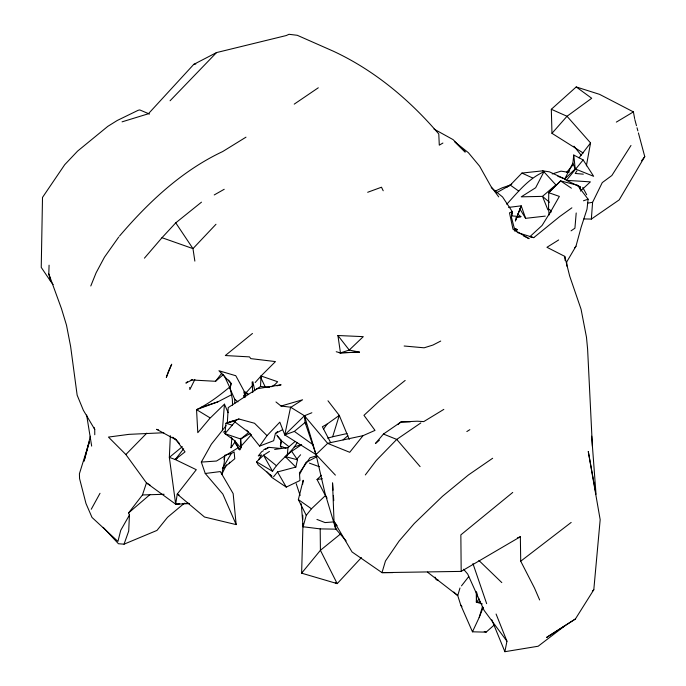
<?xml version="1.0" encoding="UTF-8"?>
<svg xmlns="http://www.w3.org/2000/svg" width="686" height="686" viewBox="0 0 686 686"><rect width="100%" height="100%" fill="white"/><g stroke="black" fill="none" stroke-linecap="round" stroke-linejoin="round"><path stroke-width="1.03" d="M232.708 420.955L225.951 423.245L224.957 433.655L234.483 440.498L240.615 447.744L240.709 439.014L248.701 432.429L259.625 446.097L273.654 440.712L275.395 433.518L277.616 431.537M549.169 214.941L548.551 208.973L548.757 192.689L560.616 180.89L577.501 185.271L580.536 187.184L580.33 189.259M361.393 557.589L337.195 583.632L301.626 573.17L302.989 523.615M53.165 284.613L50.593 281.243L48.8 273.903L49.075 265.19M243.959 397.528L244.019 395.445L244.945 394.184M163.817 432.737L129.011 434.349L108.457 437.076L125.855 454.535L146.452 482.901L142.456 494.966L128.608 512.888L129.422 515.083L128.711 531.075L124.037 544.178L118.429 543.732L103.217 527.354M170.351 435.721L169.339 457.39L175.676 504.193L189.413 503.61M259.625 446.097L267.025 435.644L254.532 423.262L238.908 419L233.909 421.187L227.323 422.919L228.232 407.587L260.517 386.501L261.04 375.979L275.455 361.582L250.81 358.624L249.472 356.883L225.308 355.537L252.465 333.465M482.335 603.92L476.384 602.197L476.976 592.875M583.889 218.937L591.349 219.074L592.593 202.31L602.257 182.605L611.852 175.513L630.983 145.466M182.347 446.672L169.339 457.39L175.273 459.543L196.299 469.704L177.237 494.109L204.497 517.021L236.164 524.61L222.839 494.083L205.251 473.486L201.324 462.09L211.365 444.176L222.384 430.379L224.451 404.157L210.242 417.997M576.206 212.977L574.919 228.206L571.044 230.856M592.395 446.363L587.602 349.08L586.479 337.246L581.059 309.223L569.689 276.098L564.741 256.358L546.948 247.294L558.661 239.963M235.555 441.064L231.01 447.726L231.859 438.303M575.391 618.995L546.751 637.328L575.391 618.995L593.802 589.737L600.173 519.679L588.271 451.465L596.023 494.246L591.675 436.193M287.245 455.667L288.009 447.546L294.92 441.63M572.887 163.165L573.745 155.036L583.151 159.924L593.656 176.311L575.228 168.928L572.887 163.165L564.741 178.926L566.43 180.341L580.536 187.184L579.893 188.967M577.501 185.271L588.099 199.206L587.019 209.11L581.128 227.28L575.966 246.231L566.713 261.932L566.85 266.125M281.174 440.155L280.403 446.08L281.354 447.967M302.629 484.333L303.195 480.277L298.359 499.571L306.256 515.358L303.075 526.762L320.199 528.889L336.869 529.172M179.612 503.833L175.676 504.193L177.237 494.109L179.106 494.983M511.413 216.767L512.288 211.648L502.581 196.976L491.227 187.655M586.376 165.849L590.56 142.937L567.013 116.268L551.321 109.28L576.214 86.951L599.581 94.359L633.401 111.895L634.644 118.575M564.852 625.821L538.158 646.238L504.887 651.7L506.945 641.213L496.081 614.021M234.792 403.471L234.784 399.321L230.007 388.705L231.096 383.414L228.507 380.01M223.945 459.251L224.785 455.187L224.185 462.878L221.792 474.258M335.385 475.132L316.023 454.561L284.784 434.915L290.581 407.192L281.037 406.043L275.969 401.962M273.568 476.796L277.504 471.951L295.838 467.08L297.467 459.774L291.653 451.294L301.643 444.665M550.704 212.78L551.201 210.722L559.364 196.41L548.757 192.689L560.616 180.89L571.412 188.196M90.372 436.253L84.078 461.112L89.437 441.518L79.413 473.734L79.559 478.562L85.982 503.515L92.01 517.441L117.941 541.434L120.71 530.364L129.422 515.083M229.296 463.642L229.699 462.158M244.285 397.58L245.408 393.558L253.083 384.906M459.98 588.005L457.751 595.594L460.726 605.009L472.465 631.806L486.125 632.149L494.623 624.646M472.465 631.806L479.18 617.503L482.49 606.561M327.668 438.191L332.667 436.742L339.278 415.399L327.985 400.796M515.418 220.986L521.223 205.826L508.592 207.404M568.565 172.555L569.714 169.579M515.4 220.746L516.952 216.767M517.733 214.778L521.223 205.826L525.613 218.337L545.284 216.116M479.18 617.503L483.218 607.282M90.792 285.976L96.1 272.822L104.469 257.173L118.747 237.013M231.01 447.726L231.902 445.823M221.87 474.215L226.457 464.834M194.875 379.469L189.868 389.545L189.722 387.427M299.49 474.549L305.93 462.441L316.786 456.765M91.255 509.261L100.01 493.294M240.443 438.277L241.386 447.221L239.002 449.176L234.483 440.498M638.409 132.921L644.763 156.614L619.192 199.892L591.349 219.074M222.367 468.529L231.285 453.54L234.132 451.937L234.766 458.763L222.65 468.744M239.002 449.176L239.826 449.81L241.386 447.221M258.605 459.629L261.563 454.921L258.288 455.941L261.606 451.774L263.424 450.668M269.426 451.448L263.535 455.212L256.555 461.807L272.548 471.325C278.979 460.246 290.933 453.772 297.167 442.539M576.96 170.797L575.211 173.447L583.314 174.167M516.146 231.268L517.287 229.553L514.346 228.327M323.5 429.239L327.033 424.145L339.278 415.399L349.26 439.409M579.027 157.849L590.56 142.937M365.329 474.935L376.262 460.486L396.74 439.417L420.852 422.928M641.582 160.79L644.763 156.614M191.06 379.941L215.558 381.296L221.93 373.013M222.384 430.379L226.08 425.629M177.057 458.394L175.273 459.543L183.677 448.747M574.688 247.878L575.966 246.231M461.481 585.878L468.735 576.592M306.256 515.358L311.444 508.798L325.404 495.584L317.052 479.505L321.477 475.261M250.313 433.329L240.709 439.014L224.957 433.655L235.341 421.521M405.16 380.438L379.512 400.907L363.957 415.322L375.01 430.388L363.023 435.67L349.723 452.297L327.651 443.379L304.464 415.759L290.581 407.192M301.626 573.17L320.413 550.301L340.59 533.922M209.736 418.503L197.791 432.677L196.548 409.653C208.724 403.814 219.494 395.47 229.87 386.93M443.833 409.379L423.768 421.598L417.208 421.204L400.984 421.967L383.44 434.049L375.396 443.55L379.401 440.18M144.429 258.159L161.999 237.708L175.753 222.847L201.478 202.164M566.55 172.426L572.793 165.137M480.569 601.879L476.384 602.197L479.12 599.05M296.429 459.56L300.605 454.767M583.194 152.995L551.973 133.333L567.013 116.268L591.701 98.269L576.214 86.951M583.151 159.924L566.43 180.341L590.389 181.867L580.425 191.094M255.175 382.548L261.04 375.979L277.633 381.733L275.18 384.357L271.639 386.767M241.764 445.48L251.479 434.538M506.748 204.231C517.896 192.14 528.529 178.583 543.912 171.8L556.295 185.331M442.907 143.048L439.289 145.158L438.783 133.976C409.533 99.71 374.213 70.169 333.182 51.133L297.287 35.295L289.029 34.3L286.225 35.552L216.544 52.573L193.752 64.39L148.373 113.773L122.065 121.842M119.51 236.07C148.51 202.113 181.859 170.737 222.684 151.555L245.991 137.166M215.979 224.271L192.972 248.624L194.858 261.117M267.025 435.644L279.819 422.156L284.784 434.915L294.345 431.408L305.073 422.49L304.464 415.759L311.856 412.749M125.855 454.535L146.813 433.132M170.068 100.773L216.544 52.573M496.604 192.757L510.29 185.1L521.935 173.069L542.729 170.831L549.417 171.843L564.741 178.926L575.228 168.928L573.745 155.036M284.784 434.915L304.464 415.759L316.023 454.561L324.898 492.797L335.711 528.889L346.138 540.902M592.327 591.178L593.802 589.737M184.423 503.19L167.556 517.278L156.965 530.424L124.037 544.178M343.069 439.88L347.853 435.704M187.458 381.725L185.88 383.097L192.474 379.701M555.754 184.988L542.489 196.376L521.266 196.831L535.655 187.741L543.912 171.8L542.729 170.831M215.558 381.296L223.559 374.427M128.608 512.888L150.062 494.52M397.786 424.66L400.984 421.967L410.305 421.813M295.838 467.08L285.213 456.567L291.653 451.294M512.742 492.437L460.855 534.874L461.181 571.395L381.991 572.639L352.029 551.947L334.031 521.454L332.538 482.867L333.036 490.19M175.273 459.543L185.023 451.868L176.079 439.846L172.769 437.205M548.551 208.973L551.201 210.722L542.094 225.454L529.789 236.773L533.759 237.639L559.613 216.622L571.884 207.815M539.642 599.958L534.488 588.039L520.725 561.208L571.172 522.44M294.234 104.135L318.295 87.782M492.659 458.257L468.469 474.935L442.496 496.278L414.267 523.504L399.106 541.031L385.463 560.994L381.991 572.639L392.769 572.613M290.993 407.218L302.586 399.784L281.037 406.043M238.171 447.761L216.502 461.035L201.324 462.09M466.84 431.563L469.833 429.676M265.25 449.562L268.903 447.341L280.274 448.447M616.337 122.108L633.401 111.895M461.181 571.395L520.348 536.752L520.725 561.208M214.229 194.944L224.211 189.285M506.457 187.175L511.747 184.182M327.033 424.145L322.377 426.752L330.635 442.599L363.023 435.67M506.56 187.141L510.29 185.1L518.727 191.085M275.395 433.518L282.572 429.676M209.822 417.723L196.548 409.653L217.856 401.842L231.474 394.802M440.721 341.053L432.909 345.067L424.145 347.802L404.14 346.01M267.043 471.968L271.888 477.482L286.268 487.111L299.962 480.526L299.448 472.851L310.029 457.776L316.177 455.941M514.5 230.89L517.287 229.553L515.297 228.97M495.12 191.18L502.392 187.732L510.29 185.1M263.801 449.604L268.903 447.341M223.302 432.129L225.24 431.348M517.364 537.935L520.348 536.752M367.679 192.277L381.502 187.209L383.2 190.759M294.234 446.989L300.64 444.751M583.477 200.784L588.099 199.206M227.323 422.919L238.908 419M200.989 407.45L217.856 401.842M552.213 173.952L561.011 171.148L568.874 172.4M330.635 442.599L327.651 443.379L316.023 454.561L305.073 422.49L306.35 424.171M225.72 454.955L231.285 453.54L229.947 453.609M276.964 385.824L281.097 384.795L256.495 388.859M515.795 217.865L520.906 216.699L517.716 214.066M332.667 436.742L347.065 433.552M193.752 64.39L195.844 63.952M587.568 203.15L592.593 202.31M317.052 479.505L322.266 478.674M274.64 449.459L288.009 447.546M205.251 473.486L220.3 471.574L233.146 493.568L236.164 524.61M182.57 503.558L188.719 503.31M334.356 521.857L325.061 522.578L316.941 519.431M337.924 335.514L349.243 350.057L363.28 336.646L337.924 335.514L340.462 352.913L349.243 350.057L359.515 352.141L340.462 352.913L336.226 351.721M339.296 352.801L359.515 352.141M142.456 494.966L164.117 494.272M230.007 388.705L231.096 383.414L218.954 370.74L235.281 375.585M260.517 386.501L269.735 387.281M511.756 215.867L520.906 216.699M438.38 580.202L436.287 579.773L434.958 577.089M248.495 394.356L245.408 393.558L235.873 375.868M285.213 456.567L297.467 459.774M225.951 423.245L232.357 425.234M517.175 232.468L533.759 237.639M158.509 429.916L156.631 429.325L176.079 439.846M161.999 237.708L192.972 248.624L175.753 222.847M484.23 631.48L486.125 632.149M309.437 463.136L319.402 466.729M557.855 176.293L564.741 178.926M286.096 448.25L280.403 446.08L281.457 440.815L276.775 435.096M383.44 434.049L396.74 439.417L420.098 466.6M149.488 114.056L139.79 109.931L138.229 110.266L117.246 120.479L107.805 126.361L77.612 151.083L64.707 164.7L42.506 197.422L41.237 267.386L50.593 281.243L50.207 277.23M521.935 173.069L532.645 177.991M523.572 235.95L529.138 238.677L513.017 229.261L509.484 212.857L512.288 211.648L511.422 217.153L514.972 230.873M335.283 582.671L337.195 583.632L320.413 550.301L320.199 528.889M434.015 129.079L453.112 139.635L465.237 152.069L454.424 141.565L468.409 152.721L479.6 166.175L490.696 185.957L498.722 196.882M150.011 485.053L146.452 482.901L175.676 504.193M298.359 499.571L311.444 508.798M294.345 431.408L313.519 445.085M233.909 421.187L248.701 432.429L246.66 430.113M427.438 572.107L457.751 595.594L453.789 592.027M288.935 446.663L281.457 440.815L277.376 436.21M234.784 399.321L237.948 401.876M276.407 465.691L263.535 455.212L272.548 471.325M245.537 391.895L247.86 393.841M549.477 202.276L542.489 196.376L547.865 209.822M478.905 560.471L501.809 582.603M270.43 474.738L271.905 476.255L258.193 464.876L256.555 461.807M175.35 439.014L179.552 443.61M463.599 569.234L467.715 574.088L484.084 610.351L506.945 641.213M573.976 146.195L581.171 155.276M460.726 605.009L461.952 606.69M337.109 525.69L334.031 521.454L335.711 528.889L335.488 525.75M235.015 442.873L239.826 449.81M231.062 437.093L232.091 438.637M325.404 495.584L327.102 498.122M519.748 208.776L525.613 218.337M94.771 434.761L94.728 429.393L83.358 410.262L77.149 395.162L70.624 346.49L66.508 325.233L61.5 308.734L48.8 273.903M277.504 471.951L286.268 487.111M582.783 187.458L586.684 194.747M265.319 387.093L261.143 378.398L261.04 375.979M224.305 375.859L230.367 388.722L232.34 399.226L232.563 405.16M224.451 404.157L228.138 412.672M491.785 619.792L504.887 651.7M94.033 427.395L94.728 429.393M472.937 563.575L486.657 603.663M296.198 483.656L300.125 495.541M244.019 395.445L244.662 397.468M243.822 391.98L245.331 397.083M634.824 119.536L636.479 125.71M637.028 127.768L637.86 130.863M252.868 381.733L254.815 390.763M86.633 414.987L91.667 446.106M564.741 256.358L565.161 260.603M301.274 503.79L303.075 526.762M333.405 495.412L333.765 500.643M252.114 381.999L252.757 392.564M240.443 442.539L240.615 447.744M551.321 109.28L551.973 133.333M302.758 515.212L302.878 519.413M476.29 591.572L476.384 602.197M168.662 370.749L166.321 377.403L171.706 364.197L168.662 370.749"/></g></svg>
